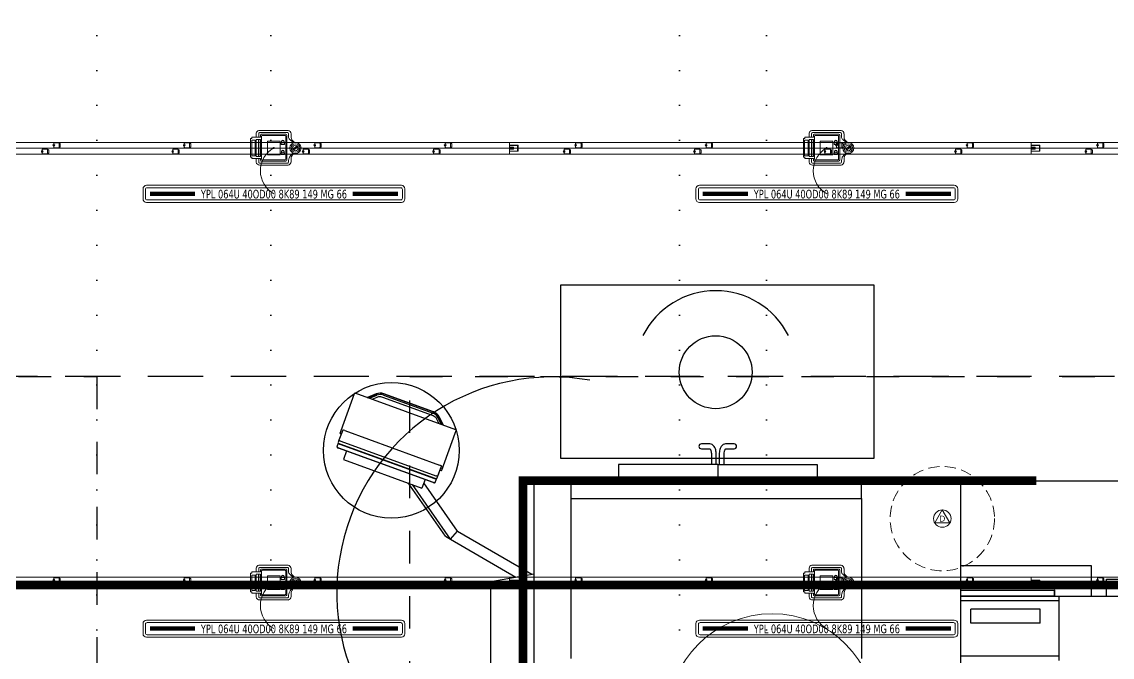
# Model space of a CAD drawing. Header units: centimetres. Extents: x 405564 to 502064, y 46284 to 60634.
# Drawn here: x 487307 to 487933, y 52291 to 52656 of the extents above; entities that cross this region are included whole.
import ezdxf
from ezdxf.enums import TextEntityAlignment as Align
from ezdxf.lldxf.tags import DXFTag
from ezdxf.xclip import XClip

# ---------------------------------------------------------------- set-up
doc = ezdxf.new("R2010")
doc.units = ezdxf.units.CM
doc.header["$XCLIPFRAME"] = 0
for name, pattern in [('3+1_3b$0$DASHED', [0.25, 0.125, -0.125]), ('ACAD_ISO07W100', [3, 0, -3]), ('BORDER', [1.75, 0.5, -0.25, 0.5, -0.25, 0, -0.25]), ('DASHDOT', [25.4, 12.7, -6.35, 0, -6.35]), ('DOT', [0.25, 0, -0.25]), ('HIDDEN', [9.525, 6.35, -3.175])]:
    doc.linetypes.add(name, pattern=pattern)
doc.layers.get('0').update_dxf_attribs({"color": 8, "lineweight": 9})
for name, color, linetype, lineweight in [('---___EB_draft00_parselsiniri', 8, 'BORDER', 9), ('0-KRCN-AYDINLATMA-130426', 8, 'Continuous', 9), ('0-KRCN-MİMARİ-220526', 8, 'Continuous', 9)]:
    doc.layers.add(name, color=color, linetype=linetype, lineweight=lineweight)
for name, color, linetype in [('AS_CIZGI_ARSA', 8, 'Continuous'), ('AS_DOS_TERAS_UST', 8, 'ACAD_ISO07W100'), ('AS_TEFR_CIHAZ', 8, 'Continuous'), ('bs_not', 8, 'Continuous')]:
    doc.layers.add(name, color=color, linetype=linetype)
doc.styles.add('2', font='arial.ttf', dxfattribs={"width": 0.9, "height": 200})
doc.styles.add('TAHOMA', font='tahoma.ttf')
tags = doc.linetypes.add('PHANTOM', pattern=[50.5, 18, -6.5, 6.5, -6.5, 6.5, -6.5]).pattern_tags.tags
tags[14:15] = [DXFTag(74, 4), DXFTag(75, 0), DXFTag(340, '0'), DXFTag(46, 0.0), DXFTag(50, 0.0), DXFTag(44, 0.0), DXFTag(45, 0.0)]
tags[12:13] = [DXFTag(74, 4), DXFTag(75, 0), DXFTag(340, '0'), DXFTag(46, 0.0), DXFTag(50, 0.0), DXFTag(44, 0.0), DXFTag(45, 0.0)]
tags[10:11] = [DXFTag(74, 4), DXFTag(75, 0), DXFTag(340, '0'), DXFTag(46, 0.0), DXFTag(50, 0.0), DXFTag(44, 0.0), DXFTag(45, 0.0)]
tags[8:9] = [DXFTag(74, 4), DXFTag(75, 0), DXFTag(340, '0'), DXFTag(46, 0.0), DXFTag(50, 0.0), DXFTag(44, 0.0), DXFTag(45, 0.0)]
tags[6:7] = [DXFTag(74, 4), DXFTag(75, 0), DXFTag(340, '0'), DXFTag(46, 0.0), DXFTag(50, 0.0), DXFTag(44, 0.0), DXFTag(45, 0.0)]
tags[4:5] = [DXFTag(74, 4), DXFTag(75, 0), DXFTag(340, '0'), DXFTag(46, 0.0), DXFTag(50, 0.0), DXFTag(44, 0.0), DXFTag(45, 0.0)]

# ---------------------------------------------------------------- blocks, each defined once
blk = doc.blocks.new('YPL 064U 40OD00 8K89 149 MG 66')
at = {"layer": '0-KRCN-AYDINLATMA-130426'}
for points in [[(75.25, -2.9), (75.25, 2.9, 0.414214), (73.25, 4.9), (-73.25, 4.9, 0.414214), (-75.25, 2.9), (-75.25, -2.9, 0.414214), (-73.25, -4.9), (73.25, -4.9, 0.414214)], [(73.85, -2.5), (73.85, 2.5, 0.414214), (72.85, 3.5), (-72.85, 3.5, 0.414214), (-73.85, 2.5), (-73.85, -2.5, 0.414214), (-72.85, -3.5), (72.85, -3.5, 0.414214)]]:
    blk.add_lwpolyline(points, format="xyb", close=True, dxfattribs=at)
at = {"layer": '0-KRCN-AYDINLATMA-130426', "const_width": 2.51, "elevation": 1.25}
for points in [[(-71.34, -0.01), (-45.35, -0.01)], [(45.35, -0.01), (71.35, -0.01)]]:
    blk.add_lwpolyline(points, dxfattribs=at)
at = {"layer": '0-KRCN-AYDINLATMA-130426', "ltscale": 60, "style": 'TAHOMA', "width": 0.8}
blk.add_text('YPL 064U 40OD00 8K89 149 MG 66', height=5, dxfattribs=at).set_placement((0, -0.15), align=Align.MIDDLE_CENTER)
blk = doc.blocks.new('25A BUSBAR 3MT')
at = {"layer": '0-KRCN-AYDINLATMA-130426'}
for p, q in [((3000, 34), (0, 34)), ((0, 34), (0, -34)), ((3000, 0), (0, 0)), ((384.8, 17), (377.3, 17)), ((381, 28), (381, 22.2)), ((381, 20.5), (381, 13.5)), ((381, 11.8), (381, 6)), ((384, 31), (409, 31)), ((384, 3), (409, 3)), ((412, 26.8), (412, 28)), ((412, 28), (415.2, 28)), ((412, 6.8), (412, 6)), ((412, 5.7), (415.2, 5.7)), ((415.2, 26.8), (415.2, 28)), ((415.2, 6.8), (415.2, 5.7)), ((418.4, 26.8), (418.4, 6.8)), ((1134.8, 17), (1127.3, 17)), ((1131, 28), (1131, 22.2)), ((1131, 20.5), (1131, 13.5)), ((1131, 11.8), (1131, 6)), ((1134, 31), (1159, 31)), ((1134, 3), (1159, 3)), ((1162, 26.8), (1162, 28)), ((1162, 28), (1165.2, 28)), ((1162, 6.8), (1162, 6)), ((1162, 5.7), (1165.2, 5.7)), ((1165.2, 26.8), (1165.2, 28)), ((1165.2, 6.8), (1165.2, 5.7)), ((1168.4, 26.8), (1168.4, 6.8)), ((1884.8, 17), (1877.3, 17)), ((1881, 28), (1881, 22.2)), ((1881, 20.5), (1881, 13.5)), ((1881, 11.8), (1881, 6)), ((1884, 31), (1909, 31)), ((1884, 3), (1909, 3)), ((1912, 26.8), (1912, 28)), ((1912, 28), (1915.2, 28)), ((1912, 6.8), (1912, 6)), ((1912, 5.7), (1915.2, 5.7)), ((1915.2, 26.8), (1915.2, 28)), ((1915.2, 6.8), (1915.2, 5.7)), ((1918.4, 26.8), (1918.4, 6.8)), ((2634.8, 17), (2627.3, 17)), ((2631, 28), (2631, 22.2)), ((2631, 20.5), (2631, 13.5)), ((2631, 11.8), (2631, 6)), ((2634, 31), (2659, 31)), ((2634, 3), (2659, 3)), ((2662, 26.8), (2662, 28)), ((2662, 28), (2665.2, 28)), ((2662, 6.8), (2662, 6)), ((2662, 5.7), (2665.2, 5.7)), ((2665.2, 26.8), (2665.2, 28)), ((2665.2, 6.8), (2665.2, 5.7)), ((2668.4, 26.8), (2668.4, 6.8)), ((3000, 34), (3000, -34)), ((3000, 17), (3050, 17)), ((3000, 16), (3047, 16)), ((3047, 16), (3047, -16)), ((3048, 17), (3048, -17)), ((3050, 17), (3050, -17)), ((3000, -34), (0, -34)), ((318.3, -18.8), (310.8, -18.8)), ((314.5, -7.8), (314.5, -13.7)), ((314.5, -15.4), (314.5, -22.3)), ((314.5, -24), (314.5, -29.8)), ((317.5, -4.8), (342.5, -4.8)), ((317.5, -32.8), (342.5, -32.8)), ((345.5, -9), (345.5, -7.8)), ((345.5, -7.8), (348.7, -7.8)), ((345.5, -29), (345.5, -29.8)), ((345.5, -30.2), (348.7, -30.2)), ((348.7, -9), (348.7, -7.8)), ((348.7, -29), (348.7, -30.2)), ((351.9, -9), (351.9, -29)), ((1068.3, -18.8), (1060.8, -18.8)), ((1064.5, -7.8), (1064.5, -13.7)), ((1064.5, -15.4), (1064.5, -22.3)), ((1064.5, -24), (1064.5, -29.8)), ((1067.5, -4.8), (1092.5, -4.8)), ((1067.5, -32.8), (1092.5, -32.8)), ((1095.5, -9), (1095.5, -7.8)), ((1095.5, -7.8), (1098.7, -7.8)), ((1095.5, -29), (1095.5, -29.8)), ((1095.5, -30.2), (1098.7, -30.2)), ((1098.7, -9), (1098.7, -7.8)), ((1098.7, -29), (1098.7, -30.2)), ((1101.9, -9), (1101.9, -29)), ((1818.3, -18.8), (1810.8, -18.8)), ((1814.5, -7.8), (1814.5, -13.7)), ((1814.5, -15.4), (1814.5, -22.3)), ((1814.5, -24), (1814.5, -29.8)), ((1817.5, -4.8), (1842.5, -4.8)), ((1817.5, -32.8), (1842.5, -32.8)), ((1845.5, -9), (1845.5, -7.8)), ((1845.5, -7.8), (1848.7, -7.8)), ((1845.5, -29), (1845.5, -29.8)), ((1845.5, -30.2), (1848.7, -30.2)), ((1848.7, -9), (1848.7, -7.8)), ((1848.7, -29), (1848.7, -30.2)), ((1851.9, -9), (1851.9, -29)), ((2568.3, -18.8), (2560.8, -18.8)), ((2564.5, -7.8), (2564.5, -13.7)), ((2564.5, -15.4), (2564.5, -22.3)), ((2564.5, -24), (2564.5, -29.8)), ((2567.5, -4.8), (2592.5, -4.8)), ((2567.5, -32.8), (2592.5, -32.8)), ((2595.5, -9), (2595.5, -7.8)), ((2595.5, -7.8), (2598.7, -7.8)), ((2595.5, -29), (2595.5, -29.8)), ((2595.5, -30.2), (2598.7, -30.2)), ((2598.7, -9), (2598.7, -7.8)), ((2598.7, -29), (2598.7, -30.2)), ((2601.9, -9), (2601.9, -29)), ((3000, -16), (3047, -16)), ((3000, -17), (3050, -17))]:
    blk.add_line(p, q, dxfattribs=at)
for points in [[(418.4, 26.8), (412, 26.8), (412, 6.8), (418.4, 6.8)], [(1168.4, 26.8), (1162, 26.8), (1162, 6.8), (1168.4, 6.8)], [(1918.4, 26.8), (1912, 26.8), (1912, 6.8), (1918.4, 6.8)], [(2668.4, 26.8), (2662, 26.8), (2662, 6.8), (2668.4, 6.8)], [(3000, 5.9), (3023.1, 5.9), (3023.1, -5.9), (3000, -5.9)], [(351.9, -9), (345.5, -9), (345.5, -29), (351.9, -29)], [(1101.9, -9), (1095.5, -9), (1095.5, -29), (1101.9, -29)], [(1851.9, -9), (1845.5, -9), (1845.5, -29), (1851.9, -29)], [(2601.9, -9), (2595.5, -9), (2595.5, -29), (2601.9, -29)]]:
    blk.add_lwpolyline(points, close=True, dxfattribs=at)
for centre, radius in [((381, 17), 5.16), ((1131, 17), 5.16), ((1881, 17), 5.16), ((2631, 17), 5.16), ((3017.1, 0), 2.96), ((314.5, -18.8), 5.16), ((1064.5, -18.8), 5.16), ((1814.5, -18.8), 5.16), ((2564.5, -18.8), 5.16)]:
    blk.add_circle(centre, radius, dxfattribs=at)
for centre, start, end in [((384, 28), 90, 180), ((384, 6), 180, 270), ((409, 28), 0, 90), ((409, 6), 270, 0), ((1134, 28), 90, 180), ((1134, 6), 180, 270), ((1159, 28), 0, 90), ((1159, 6), 270, 0), ((1884, 28), 90, 180), ((1884, 6), 180, 270), ((1909, 28), 0, 90), ((1909, 6), 270, 0), ((2634, 28), 90, 180), ((2634, 6), 180, 270), ((2659, 28), 0, 90), ((2659, 6), 270, 0), ((317.5, -7.8), 90, 180), ((317.5, -29.8), 180, 270), ((342.5, -7.8), 0, 90), ((342.5, -29.8), 270, 0), ((1067.5, -7.8), 90, 180), ((1067.5, -29.8), 180, 270), ((1092.5, -7.8), 0, 90), ((1092.5, -29.8), 270, 0), ((1817.5, -7.8), 90, 180), ((1817.5, -29.8), 180, 270), ((1842.5, -7.8), 0, 90), ((1842.5, -29.8), 270, 0), ((2567.5, -7.8), 90, 180), ((2567.5, -29.8), 180, 270), ((2592.5, -7.8), 0, 90), ((2592.5, -29.8), 270, 0)]:
    blk.add_arc(centre, 3, start, end, dxfattribs=at)
blk = doc.blocks.new('DABLINE ÇIKIŞ NOKTASI')
at = {"layer": '0-KRCN-AYDINLATMA-130426'}
for p, q in [((-0.397, 0.245), (-0.397, 0.332)), ((-0.339, 0.245), (-0.339, 0.328)), ((-0.336, 0.398), (0.328, 0.398)), ((-0.321, 0.346), (0.318, 0.346)), ((-0.298, 0.245), (-0.298, 0.291)), ((-0.281, 0.308), (0.278, 0.308)), ((-0.274, 0.266), (-0.274, -0.256)), ((-0.257, 0.283), (0.254, 0.283)), ((0.271, -0.256), (0.271, 0.266)), ((0.296, -0.279), (0.296, 0.291)), ((0.335, 0.328), (0.335, 0.262)), ((0.394, 0.233), (0.394, 0.319)), ((-0.495, 0.217), (-0.525, 0.217)), ((-0.525, 0.217), (-0.525, -0.209)), ((-0.298, 0.245), (-0.495, 0.245)), ((-0.495, 0.245), (-0.495, 0.217)), ((0, 0), (-0.019, 0)), ((0, 0), (0, 0.019)), ((0, 0), (0.019, 0)), ((0, 0), (0, -0.019)), ((0.172, 0.117), (0.172, 0.075)), ((0.172, 0.117), (0.246, 0.117)), ((0.172, 0.075), (0.246, 0.075)), ((0.178, 0.117), (0.178, 0.143)), ((0.187, 0.117), (0.187, 0.143)), ((0.231, 0.138), (0.231, 0.143)), ((0.231, 0.138), (0.239, 0.138)), ((0.239, 0.138), (0.239, 0.143)), ((0.246, 0.117), (0.246, 0.075)), ((0.529, 0.05), (0.434, -0.03)), ((0.451, -0.052), (0.546, 0.031)), ((-0.525, -0.209), (-0.493, -0.209)), ((-0.493, -0.24), (-0.493, -0.209)), ((-0.298, -0.24), (-0.493, -0.24)), ((-0.396, -0.24), (-0.396, -0.322)), ((-0.339, -0.24), (-0.339, -0.324)), ((-0.298, -0.24), (-0.298, -0.279)), ((0.172, -0.11), (0.172, -0.151)), ((0.172, -0.11), (0.246, -0.11)), ((0.172, -0.151), (0.246, -0.151)), ((0.178, -0.11), (0.178, -0.083)), ((0.187, -0.11), (0.187, -0.083)), ((0.231, -0.11), (0.231, -0.083)), ((0.239, -0.11), (0.239, -0.083)), ((0.246, -0.11), (0.246, -0.151)), ((0.394, -0.221), (0.394, -0.312)), ((-0.322, -0.341), (0.318, -0.341)), ((-0.317, -0.391), (0.328, -0.391)), ((-0.281, -0.297), (0.278, -0.297)), ((-0.257, -0.273), (0.254, -0.273)), ((0.335, -0.282), (0.335, -0.324))]:
    blk.add_line(p, q, dxfattribs=at)
for points in [[(-0.497, 0.174), (-0.419, 0.174), (-0.419, -0.176), (-0.497, -0.176)], [(-0.396, 0.194), (-0.343, 0.194), (-0.343, -0.193), (-0.396, -0.193)], [(-0.333, 0.194), (-0.296, 0.194), (-0.296, -0.193), (-0.333, -0.193)], [(-0.143, 0.153), (0.143, 0.153), (0.143, -0.153), (-0.143, -0.153)]]:
    blk.add_lwpolyline(points, close=True, dxfattribs=at)
for radius in [0.127, 0.0967, 0.0641]:
    blk.add_circle((0.491, -0.001), radius, dxfattribs=at)
for centre, radius, start, end in [((-0.315, 0.318), 0.083, 105.0378, 170.3257), ((-0.321, 0.328), 0.0173, 90, 180), ((-0.281, 0.291), 0.0173, 90, 180), ((-0.257, 0.266), 0.0173, 90, 180), ((0.254, 0.266), 0.0173, 0, 90), ((0.278, 0.291), 0.0173, 0, 90), ((0.318, 0.328), 0.0173, 0, 90), ((0.303, 0.311), 0.0907, 5.5318, 74.2602), ((0.209, 0.143), 0.0306, 0, 180), ((0.209, 0.143), 0.022, 0, 180), ((0.209, -0.083), 0.0306, 0, 180), ((0.209, -0.083), 0.022, 0, 180), ((-0.314, -0.308), 0.083, 189.6743, 267.7515), ((-0.322, -0.324), 0.0173, 180, 270), ((-0.281, -0.279), 0.0173, 180, 270), ((-0.257, -0.256), 0.0173, 180, 270), ((0.254, -0.256), 0.0173, 270, 0), ((0.278, -0.279), 0.0173, 270, 0), ((0.318, -0.324), 0.0173, 270, 0), ((0.303, -0.304), 0.0907, 285.7398, 354.4682)]:
    blk.add_arc(centre, radius, start, end, dxfattribs=at)
for points in [[(0.335, 0.262), (0.345, 0.219), (0.388, 0.172), (0.446, 0.118)], [(0.394, 0.233), (0.411, 0.185), (0.441, 0.155), (0.473, 0.125)]]:
    blk.add_spline(points, degree=3, dxfattribs=at)
for points, knots in [([(0.335, -0.282), (0.339, -0.262), (0.349, -0.216), (0.374, -0.181), (0.445, -0.101), (0.435, -0.116)], [0, 0, 0, 0, 3.352448, 7.608656, 11.436508, 11.436508, 11.436508, 11.436508]), ([(0.394, -0.221), (0.4, -0.204), (0.413, -0.167), (0.444, -0.14), (0.458, -0.124)], [0, 0, 0, 0, 3.152774, 6.811768, 6.811768, 6.811768, 6.811768])]:
    blk.add_open_spline(points, degree=3, knots=knots, dxfattribs=at)
blk.add_open_spline([(0.435, -0.116), (0.435, -0.116), (0.434, -0.117), (0.434, -0.118)], degree=3, dxfattribs=at)
blk = doc.blocks.new('KD')
at = {"layer": '0-KRCN-AYDINLATMA-130426'}
for p, q in [((0, 5), (-4.33, -2.5)), ((4.33, -2.5), (0, 5)), ((4.33, -2.5), (-4.33, -2.5))]:
    blk.add_line(p, q, dxfattribs=at)
at = {"layer": '0-KRCN-AYDINLATMA-130426', "linetype": 'HIDDEN'}
blk.add_circle((0, 0), 30, dxfattribs=at)
at = {"layer": '0-KRCN-AYDINLATMA-130426'}
blk.add_circle((0, 0), 5, dxfattribs=at)
at = {"layer": '0-KRCN-AYDINLATMA-130426', "style": '2'}
blk.add_text('D', height=3.36, dxfattribs=at).set_placement((0, 0), align=Align.MIDDLE_CENTER)
blk = doc.blocks.new('SIVA ÜSTÜ TİPİ HOPARLÖR')
at = {"layer": '0-KRCN-AYDINLATMA-130426'}
h = blk.add_hatch(color=256, dxfattribs=at)
h.dxf.hatch_style = 1
h.paths.add_polyline_path([(9.24, 0, 1), (-9.24, 0, 1)])
h.paths.add_polyline_path([(8.23, 0, -1), (-8.23, 0, -1)], flags=16)
h.paths.add_polyline_path([(1.25, -3.88, -0.598176), (0.27, -4.41), (-2.7, -2.45, 0.147433), (-3.05, -2.34), (-5.09, -2.34, -0.414214), (-5.72, -1.71), (-5.72, 1.71, -0.414214), (-5.09, 2.34), (-3.05, 2.34, 0.147433), (-2.7, 2.45), (0.27, 4.41, -0.598176), (1.25, 3.88)], flags=0)
h = blk.add_hatch(color=256, dxfattribs=at)
h.dxf.hatch_style = 1
h.paths.add_polyline_path([(0.27, -4.41, 0.598176), (1.25, -3.88), (1.25, 3.88, 0.598176), (0.27, 4.41), (-2.7, 2.45, -0.147433), (-3.05, 2.34), (-5.09, 2.34, 0.414214), (-5.72, 1.71), (-5.72, -1.71, 0.414214), (-5.09, -2.34), (-3.05, -2.34, -0.147433), (-2.7, -2.45)])
at = {"layer": '0-KRCN-AYDINLATMA-130426', "const_width": 0.317}
blk.add_lwpolyline([(0.27, -4.41, 0.598176), (1.25, -3.88), (1.25, 3.88, 0.598176), (0.27, 4.41), (-2.7, 2.45, -0.147433), (-3.05, 2.34), (-5.09, 2.34, 0.414214), (-5.72, 1.71), (-5.72, -1.71, 0.414214), (-5.09, -2.34), (-3.05, -2.34, -0.147433), (-2.7, -2.45)], format="xyb", close=True, dxfattribs=at)
for points in [[(2.41, 1.29, -0.601398), (2.41, -1.29)], [(2.8, 2.51, -0.658812), (2.8, -2.51)], [(3.19, 3.72, -0.680488), (3.19, -3.72)]]:
    blk.add_lwpolyline(points, format="xyb", dxfattribs=at)
at = {"layer": '0-KRCN-AYDINLATMA-130426'}
blk.add_circle((0, 0), 60, dxfattribs=at)
at = {"layer": '0-KRCN-AYDINLATMA-130426', "ltscale": 0.1}
for radius in [9.5, 9.24, 8.23]:
    blk.add_circle((0, 0), radius, dxfattribs=at)
blk = doc.blocks.new('G$C546873DE')
at = {"layer": '0-KRCN-AYDINLATMA-130426'}
for centre in [(16894.83, 5436.79), (17212.69, 5436.79), (16894.83, 5186.79), (17212.69, 5186.79)]:
    blk.add_arc(centre, 15.15, 119.67587, 240.92718, dxfattribs=at)
for name, p, xscale, yscale, zscale in [('DABLINE ÇIKIŞ NOKTASI', (16887.33, 5449.95, -317.03), 25.4, 25.4, 25.4), ('DABLINE ÇIKIŞ NOKTASI', (17205.18, 5449.95, -317.03), 25.4, 25.4, 25.4), ('25A BUSBAR 3MT', (16722.81, 5449.75, -441.6), 0.1, 0.1, 0.1), ('25A BUSBAR 3MT', (17022.81, 5449.75, -441.6), 0.1, 0.1, 0.1), ('25A BUSBAR 3MT', (17322.81, 5449.75, -441.6), 0.1, 0.1, 0.1), ('YPL 064U 40OD00 8K89 149 MG 66', (17205.32, 5423.55), 1.000014702709283, 1.000014702709283, 1.000014702709283), ('DABLINE ÇIKIŞ NOKTASI', (16887.33, 5199.95, -317.03), 25.4, 25.4, 25.4), ('DABLINE ÇIKIŞ NOKTASI', (17205.18, 5199.95, -317.03), 25.4, 25.4, 25.4), ('25A BUSBAR 3MT', (16722.81, 5199.75, -441.6), 0.1, 0.1, 0.1), ('25A BUSBAR 3MT', (17022.81, 5199.75, -441.6), 0.1, 0.1, 0.1), ('25A BUSBAR 3MT', (17322.81, 5199.75, -441.6), 0.1, 0.1, 0.1)]:
    blk.add_blockref(name, p, dxfattribs=dict(at, xscale=xscale, yscale=yscale, zscale=zscale))
for name, p in [('YPL 064U 40OD00 8K89 149 MG 66', (16887.47, 5423.55)), ('KD', (17271.71, 5236.8)), ('YPL 064U 40OD00 8K89 149 MG 66', (16887.47, 5173.55)), ('SIVA ÜSTÜ TİPİ HOPARLÖR', (17173.82, 5122.09)), ('YPL 064U 40OD00 8K89 149 MG 66', (17205.32, 5173.55))]:
    blk.add_blockref(name, p, dxfattribs=at)
blk = doc.blocks.new('HermleC42')
at = {"layer": 'AS_TEFR_CIHAZ', "linetype": 'Continuous', "ltscale": 0.075}
for p, q in [((235034.63, -41927.24), (235054.47, -41872.74)), ((235054.66, -41872.81), (235034.82, -41927.31)), ((235056.74, -41873.57), (235036.9, -41928.07)), ((235055.13, -41871.94), (235054.83, -41872.09)), ((235057.24, -41872.68), (235055.17, -41871.93)), ((235057.52, -41872.54), (235057.22, -41872.69)), ((235059.04, -41873.08), (235057.57, -41872.54)), ((235064.75, -41875.2), (235059.04, -41873.08)), ((235047.89, -41875.67), (235031.47, -41920.78)), ((235056.93, -41873.64), (235037.09, -41928.14)), ((235058.41, -41874.17), (235038.57, -41928.67)), ((235064.53, -41876.45), (235044.69, -41930.95)), ((235052.76, -41877.44), (235047.89, -41875.67)), ((235062.62, -41873.86), (235062.44, -41874.34)), ((235063, -41873.68), (235064.6, -41874.25)), ((235064.6, -41874.25), (235085.9, -41882.02)), ((235065.01, -41940.29), (235086.08, -41882.4)), ((235082.53, -41892.15), (235083.73, -41894.97)), ((235083.05, -41890.71), (235084.85, -41894.91)), ((235083.42, -41889.7), (235085.51, -41894.58)), ((235085.54, -41894.38), (235083.47, -41889.56)), ((235083.8, -41898.19), (235073.41, -41926.74)), ((235084.94, -41898.61), (235074.55, -41927.15)), ((235085.61, -41898.85), (235075.22, -41927.39)), ((235075.26, -41927.41), (235085.65, -41898.87)), ((235001.97, -41937.25), (235033.48, -41915.26)), ((235003.72, -41934.22), (235034.36, -41912.84)), ((235006.58, -41941.27), (235034.39, -41921.86)), ((235036.33, -41922.58), (235031.47, -41920.78)), ((235036.34, -41922.55), (235031.47, -41920.78)), ((235034.48, -41927.98), (235034.62, -41928.29)), ((235034.65, -41928.31), (235036.72, -41929.09)), ((235036.7, -41929.04), (235036.84, -41929.36)), ((235036.87, -41929.39), (235042.58, -41931.51)), ((235038.35, -41929.93), (235044.05, -41932.05)), ((235068.03, -41931.98), (235072.11, -41929.92)), ((235071.28, -41929.16), (235068.55, -41930.54)), ((235003.72, -41934.22), (235001.97, -41937.25)), ((235041.74, -41931.2), (235041.55, -41931.74)), ((235041.73, -41932.13), (235063.02, -41939.89)), ((235044.05, -41932.05), (235042.58, -41931.51)), ((235067.61, -41933.13), (235072.28, -41930.77)), ((235067.66, -41932.99), (235072.4, -41930.6)), ((235006.58, -41941.27), (234981.91, -41984.01)), ((235001.97, -41937.25), (234997.22, -41945.49)), ((235001.97, -41937.25), (235006.58, -41941.27)), ((235063.02, -41939.89), (235064.62, -41940.47)), ((234997.22, -41945.49), (234980.29, -41974.82)), ((234924.36, -41960.37), (234977.74, -41960.37)), ((234977.74, -41960.37), (234982.14, -41985.32)), ((234831.52, -41985.32), (235035.62, -41985.32)), ((235035.62, -41985.32), (235035.62, -42015.32)), ((234933.5, -42006.62), (235025.42, -42006.62)), ((235025.42, -42006.62), (235025.42, -42173.52)), ((235025.42, -42006.62), (235035.42, -42006.62)), ((235035.42, -42006.62), (235035.42, -42173.52)), ((235035.63, -42015.32), (235035.62, -42015.32)), ((235035.63, -42020.32), (235035.63, -42015.32)), ((235035.62, -42020.32), (235035.63, -42020.32)), ((235035.62, -42020.32), (235035.62, -42037.2)), ((235036.72, -42033.72), (235035.62, -42033.72)), ((235036.72, -42035.72), (235035.62, -42035.72)), ((235044.92, -42033.72), (235036.72, -42033.72)), ((235036.72, -42087.02), (235036.72, -42033.72)), ((235044.92, -42090.82), (235044.92, -42033.72)), ((235035.62, -42037.2), (235035.42, -42037.2)), ((235054.02, -42081.4), (235054.02, -42082.01)), ((235054.02, -42082.01), (235054.02, -42086.3)), ((235056.82, -42082.01), (235056.82, -42081.4)), ((235056.82, -42086.3), (235056.82, -42082.01)), ((235035.85, -42087.02), (235035.42, -42087.02)), ((235035.85, -42091.22), (235035.42, -42091.22)), ((235036.72, -42087.02), (235035.85, -42087.02)), ((235035.85, -42091.22), (235035.85, -42087.02)), ((235036.72, -42091.22), (235035.85, -42091.22)), ((235036.72, -42090.82), (235036.72, -42147.92)), ((235036.72, -42091.22), (235036.72, -42090.82)), ((235044.92, -42090.82), (235036.72, -42090.82)), ((235044.92, -42090.82), (235036.72, -42090.82)), ((235050.82, -42087.2), (235044.92, -42087.2)), ((235044.92, -42090), (235050.82, -42090)), ((235044.92, -42090.82), (235044.92, -42147.92)), ((235050.82, -42091.65), (235044.92, -42091.65)), ((235044.92, -42094.45), (235050.82, -42094.45)), ((235054.02, -42095.35), (235054.02, -42099.63)), ((235056.82, -42099.63), (235056.82, -42095.35)), ((235054.02, -42099.63), (235054.02, -42100.25)), ((235056.82, -42100.25), (235056.82, -42099.63)), ((235035.42, -42144.45), (235035.62, -42144.45)), ((235035.62, -42144.45), (235035.62, -42230.32)), ((235035.62, -42145.92), (235036.66, -42145.92)), ((235036.66, -42147.92), (235035.62, -42147.92)), ((235036.66, -42145.92), (235036.66, -42147.92)), ((235036.66, -42145.92), (235036.72, -42145.92)), ((235036.72, -42147.92), (235036.66, -42147.92)), ((235044.92, -42147.92), (235036.72, -42147.92)), ((235025.42, -42173.52), (234933.5, -42173.52)), ((235025.42, -42173.52), (235035.42, -42173.52)), ((235035.63, -42189.12), (235035.62, -42189.12)), ((235035.63, -42192.38), (235035.62, -42192.38)), ((235035.63, -42192.9), (235035.62, -42192.9)), ((235035.63, -42189.12), (235035.63, -42192.38)), ((235035.63, -42192.9), (235035.63, -42194.31)), ((235035.63, -42194.31), (235035.62, -42194.31)), ((235035.63, -42195.61), (235035.62, -42195.61)), ((235035.63, -42196.15), (235035.62, -42196.15)), ((235035.63, -42197.27), (235035.62, -42197.27)), ((235035.63, -42198.43), (235035.62, -42198.43)), ((235035.63, -42198.44), (235035.62, -42198.44)), ((235035.63, -42194.31), (235035.63, -42195.61)), ((235035.63, -42196.15), (235035.63, -42197.27)), ((235035.63, -42197.27), (235035.63, -42198.43)), ((235035.63, -42198.43), (235035.63, -42198.44)), ((235035.63, -42198.44), (235035.63, -42199.59)), ((235035.63, -42199.59), (235035.62, -42199.59)), ((235035.63, -42200.72), (235035.62, -42200.72)), ((235035.63, -42201.26), (235035.62, -42201.26)), ((235035.63, -42204.77), (235035.62, -42204.77)), ((235035.63, -42205.3), (235035.62, -42205.3)), ((235035.63, -42199.59), (235035.63, -42200.72)), ((235035.63, -42201.4), (235035.63, -42201.26)), ((235035.63, -42204.77), (235035.63, -42201.49)), ((235035.63, -42205.3), (235035.63, -42208.56)), ((235035.63, -42208.56), (235035.62, -42208.56)), ((235035.62, -42209.11), (235035.62, -42209.11)), ((235035.62, -42209.11), (235035.62, -42223.74)), ((235035.63, -42209.2), (235035.62, -42209.2)), ((235035.63, -42210.5), (235035.62, -42210.5)), ((235035.63, -42211.8), (235035.62, -42211.8)), ((235035.63, -42209.2), (235035.63, -42210.5)), ((235035.63, -42210.5), (235035.63, -42211.8)), ((235035.63, -42211.8), (235035.63, -42213.11)), ((235035.63, -42213.11), (235035.62, -42213.11)), ((235035.62, -42223.74), (235035.62, -42223.74)), ((235035.62, -42223.74), (235035.62, -42223.92)), ((235035.62, -42223.92), (235035.62, -42223.92)), ((235035.62, -42223.92), (235035.62, -42224.32)), ((235035.62, -42224.32), (235035.62, -42224.32)), ((235035.62, -42230.32), (234853.47, -42230.32)), ((234934.91, -42230.32), (234934.91, -42286.87)), ((234966.54, -42286.87), (234966.54, -42230.32)), ((234969.14, -42286.87), (234969.14, -42230.32)), ((234969.27, -42284.36), (234969.27, -42230.32)), ((234972.68, -42230.32), (234972.68, -42284.36)), ((234986.92, -42230.32), (234986.92, -42305.52)), ((234953.69, -42276.26), (234953.69, -42236.26)), ((234953.69, -42236.26), (234961.89, -42236.26)), ((234961.89, -42276.26), (234961.89, -42236.26)), ((234953.69, -42276.26), (234961.89, -42276.26)), ((234969.14, -42286.87), (234932.31, -42286.87)), ((234969.14, -42284.36), (234969.27, -42284.36)), ((234969.14, -42284.37), (234973.02, -42284.37)), ((234969.14, -42284.57), (234973.02, -42284.57)), ((234969.14, -42334.16), (234969.14, -42286.87)), ((234969.27, -42284.36), (234972.68, -42284.36)), ((234973.02, -42284.57), (234973.02, -42284.37)), ((234986.92, -42305.52), (234969.14, -42305.52)), ((234969.14, -42314.34), (234979.14, -42314.34)), ((234979.14, -42314.34), (234979.14, -42327.84))]:
    blk.add_line(p, q, dxfattribs=at)
for points in [[(235083.73, -41894.97, -0.113791), (235084.07, -41896.86, -0.075135), (235083.8, -41898.19)], [(235085.65, -41898.87), (235085.65, -41898.87, 0.190395), (235085.54, -41894.38)], [(235073.41, -41926.74, -0.140699), (235071.96, -41928.74, -0.048271), (235071.28, -41929.16)], [(235072.28, -41930.77), (235072.28, -41930.77, 0.19092), (235075.26, -41927.41)], [(235054.03, -42086.23, -0.031248), (235054.02, -42086.26, -0.026825), (235053.97, -42086.31, -0.027993), (235053.9, -42086.38, -0.023168), (235053.79, -42086.47, -0.039352), (235053.47, -42086.66, -0.038325), (235052.92, -42086.89, -0.045329), (235051.86, -42087.13, -0.03439), (235050.82, -42087.2)], [(235050.82, -42090, 0.065506), (235053.38, -42089.67, 0.053254), (235054.78, -42089.14, 0.066329), (235055.82, -42088.42, 0.07319), (235056.44, -42087.65, 0.134396), (235056.82, -42086.3)], [(235056.82, -42095.35, 0.134574), (235056.44, -42093.99, 0.080537), (235055.74, -42093.15, 0.054927), (235054.89, -42092.57, 0.05086), (235053.63, -42092.05, 0.073834), (235050.82, -42091.65)], [(235050.82, -42094.45, -0.060385), (235052.52, -42094.64, -0.040931), (235053.27, -42094.89, -0.044318), (235053.72, -42095.13, -0.033855), (235053.9, -42095.26, -0.025377), (235053.97, -42095.34, -0.058476), (235054.03, -42095.42)]]:
    blk.add_lwpolyline(points, format="xyb", dxfattribs=at)
at = {"layer": 'AS_TEFR_CIHAZ', "color": 1, "linetype": '3+1_3b$0$DASHED', "ltscale": 150}
blk.add_lwpolyline([(234575.62, -42633.9), (234575.62, -41913.9), (235095.62, -41913.9), (235095.62, -42633.9), (234575.62, -42633.9)], dxfattribs=at)
at = {"layer": 'AS_TEFR_CIHAZ', "color": 1}
blk.add_lwpolyline([(234635.62, -42568.9), (234635.62, -41978.9), (235035.62, -41978.9), (235035.62, -42568.9), (234635.62, -42568.9)], dxfattribs=at)
at = {"layer": 'AS_TEFR_CIHAZ', "color": 1, "const_width": 5}
blk.add_lwpolyline([(234835.62, -41978.9), (235035.62, -41978.9), (235035.62, -42273.9)], dxfattribs=at)
at = {"layer": 'AS_TEFR_CIHAZ', "linetype": 'PHANTOM', "ltscale": 0.075}
blk.add_circle((235053.11, -41903.21), 39, dxfattribs=at)
blk.add_arc((234971.32, -41995.82), 124, 350, 160, dxfattribs=at)
at = {"layer": 'AS_TEFR_CIHAZ', "linetype": 'Continuous', "ltscale": 0.075}
for centre, radius, start, end in [((235062.9, -41873.96), 0.3, 70.20954, 159.99827), ((235085.79, -41882.3), 0.3, 339.99827, 69.97078), ((235041.83, -41931.84), 0.3, 159.99827, 249.97078), ((235064.72, -41940.18), 0.3, 250.20954, 339.99827), ((235055.42, -42081.4), 1.4, 0.00188, 180.00188), ((235055.42, -42100.25), 1.4, 179.99812, 359.99812)]:
    blk.add_arc(centre, radius, start, end, dxfattribs=at)
for centre, major_axis, ratio, start_param, end_param in [((235054.6, -41872.79), (-0.256, -0.705), 0.176455, 3.32184, 4.711038), ((235054.83, -41872.87), (0.342, 0.94), 0.176455, 6.281834, 7.85263), ((235056.91, -41873.63), (0.342, 0.94), 0.176455, 0.180247, 1.569445), ((235057.14, -41873.71), (0.43, 1.17), 0.176455, 6.281834, 7.85263), ((235058.62, -41874.25), (0.43, 1.17), 0.176455, 6.281834, 7.85263), ((235064.32, -41876.37), (0.43, 1.17), 0.176455, 4.711038, 6.281834), ((235080.63, -41897.04), (1.65, 4.58), 0.940663, 4.708469, 5.493867), ((235080.63, -41897.04), (1.91, 5.3), 0.940663, 4.708469, 5.493867), ((235034.76, -41927.29), (-0.256, -0.705), 0.176455, 4.711038, 6.102935), ((235034.99, -41927.37), (0.342, 0.94), 0.176455, 1.569445, 3.140241), ((235037.07, -41928.13), (0.342, 0.94), 0.176455, 1.569445, 2.961342), ((235037.3, -41928.22), (0.43, 1.17), 0.176455, 1.569445, 3.140241), ((235038.78, -41928.75), (0.43, 1.17), 0.176455, 1.569445, 3.140241), ((235070.24, -41925.58), (1.65, 4.58), 0.940663, 3.923071, 4.708469), ((235070.24, -41925.58), (1.91, 5.3), 0.940663, 3.923071, 4.708469), ((235044.48, -41930.88), (0.43, 1.17), 0.176455, 3.140241, 4.711038)]:
    blk.add_ellipse(centre, major_axis=major_axis, ratio=ratio, start_param=start_param, end_param=end_param, dxfattribs=at)
blk = doc.blocks.new('A1-Tefris-R01')
at = {"layer": 'AS_TEFR_CIHAZ', "linetype": 'HIDDEN', "ltscale": 5}
blk.add_lwpolyline([(17950, -4330), (8580, -4330)], dxfattribs=at)
at = {"layer": 'bs_not'}
for p, q in [((11916.73, -4277.25), (12096.73, -4277.25)), ((11916.73, -4377.25), (11916.73, -4277.25)), ((12096.73, -4277.25), (12096.73, -4377.25)), ((12096.73, -4377.25), (11916.73, -4377.25))]:
    blk.add_line(p, q, dxfattribs=at)
blk.add_circle((12005.74, -4327.57), 20.96, dxfattribs=at)
blk.add_arc((12005.74, -4327.57), 46.86, 26.90343, 153.09657, dxfattribs=at)
at = {"layer": 'AS_TEFR_CIHAZ', "rotation": 90}
for p in [(-30983.9, -239425.62), (-30083.9, -239425.62)]:
    blk.add_blockref('HermleC42', p, dxfattribs=at)
blk = doc.blocks.new('OPK-site-surrounding-R01')
at = {"layer": '---___EB_draft00_parselsiniri', "linetype": 'DASHDOT', "ltscale": 5, "const_width": 5, "flags": 128}
blk.add_lwpolyline([(-303.72, 52.55), (22545.33, 391.1), (23723.36, -710.97), (24047.63, -4449.98), (-299.88, -4449.98)], close=True, dxfattribs=at)
blk = doc.blocks.new('A$C6A10306C')
at = {"layer": 'AS_CIZGI_ARSA', "linetype": 'DASHDOT', "ltscale": 5, "flags": 128}
blk.add_lwpolyline([(4831.96, -3798.91), (27681.01, -3460.36), (28859.04, -4562.43), (29183.31, -8301.44), (4835.8, -8301.44)], close=True, dxfattribs=at)
at = {"layer": 'AS_DOS_TERAS_UST', "linetype": 'DOT', "ltscale": 80}
for p, q in [((16785.68, -7201.45), (16785.68, -8451.45)), ((16885.68, -7201.45), (16885.68, -8451.45)), ((17120.68, -7201.45), (17120.68, -8451.45)), ((17170.68, -7201.45), (17170.68, -8451.45))]:
    blk.add_line(p, q, dxfattribs=at)
ref = blk.add_blockref('OPK-site-surrounding-R01', (5135.68, -3851.45))
XClip(ref).set_block_clipping_path([(-5135.679684336, -9648.5463532069), (26364.320315664, 3851.4536467931)])
blk.add_blockref('A1-Tefris-R01', (5135.68, -3851.45))

msp = doc.modelspace()

# ---------------------------------------------------------------- block references
at = {"layer": '0-KRCN-AYDINLATMA-130426'}
msp.add_blockref('G$C546873DE', (470564.07, 47134.02), dxfattribs=at)

# ---------------------------------------------------------------- next in the draw order: block references
at = {"layer": '0-KRCN-MİMARİ-220526'}
msp.add_blockref('A$C6A10306C', (470564.07, 60634.02), dxfattribs=at)

doc.saveas('drawing.dxf')
